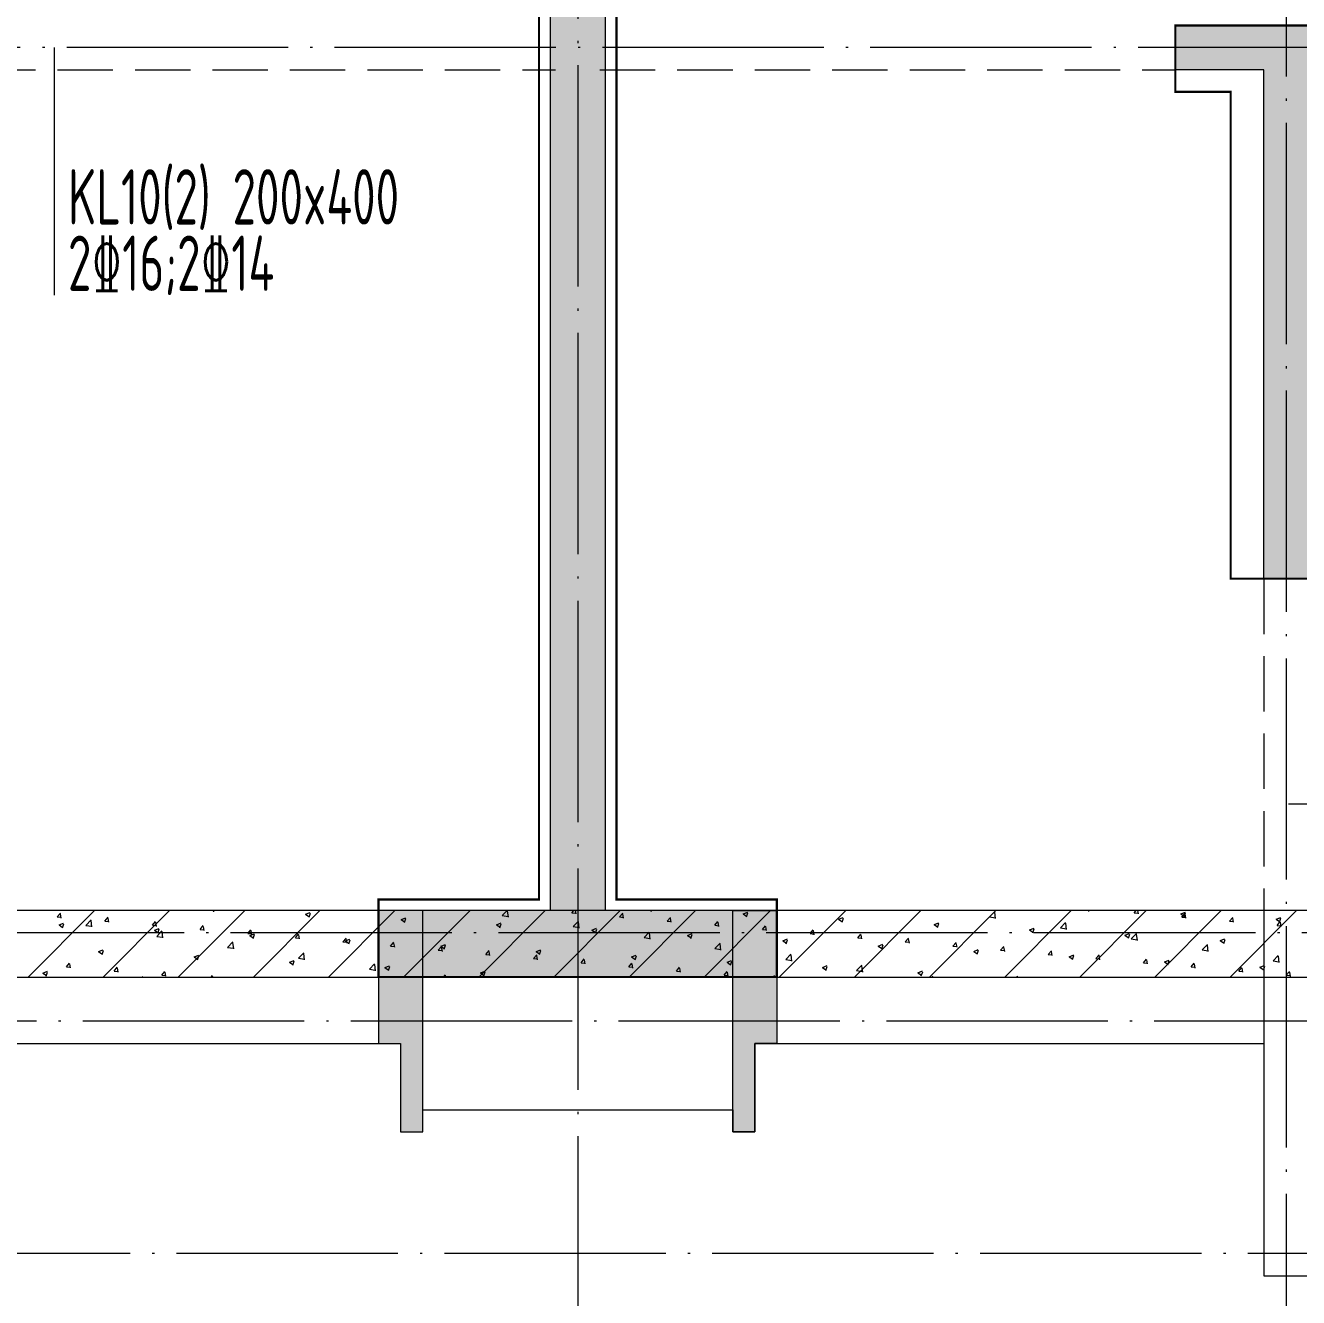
# Model space of a CAD drawing. Extents: x 5874492 to 7194610, y -939842 to -279257.
# Drawn here: x 6928151 to 6933902, y -455056 to -449307 of the extents above; entities that cross this region are included whole.
import ezdxf

# ---------------------------------------------------------------- set-up
doc = ezdxf.new("R2010")
doc.units = 0
doc.header["$LTSCALE"] = 1000
doc.linetypes.add('DASH', pattern=[0.35, 0.25, -0.1])
doc.linetypes.add('DOTE', pattern=[2.4200000000000004, 2, -0.2, 0.02, -0.2])
for name, color, linetype, lineweight in [('A-轴线-塔楼', 1, 'DOTE', 9), ('A-轴线-隔墙', 41, 'DOTE', 9), ('S-基础-DQ', 6, 'Continuous', 20), ('S-基础-HATCH', 251, 'Continuous', 20), ('S-墙柱-HATCH', 251, 'Continuous', 20), ('S-墙柱-WALL', 6, 'Continuous', 20), ('S-大样-HATCH', 251, 'Continuous', 20), ('S-大样-实线', 2, 'Continuous', 20), ('S-板-BEAM', 4, 'DASH', 20), ('S-板-BEAM-CON', 2, 'Continuous', 20), ('S-板-COLU', 50, 'DASH', 20), ('S-板-模板线条', 140, 'Continuous', 20), ('S-梁-垂直集中标注', 45, 'Continuous', 20), ('S-梁-水平集中标注', 191, 'Continuous', 20)]:
    doc.layers.add(name, color=color, linetype=linetype, lineweight=lineweight)
doc.styles.add('样式 1', font='tssdeng.shx', dxfattribs={"width": 0.7, "bigfont": 'tssdchn.shx'})

# ---------------------------------------------------------------- blocks, each defined once
blk = doc.blocks.new('20191023.11405152')
at = {"layer": 'S-大样-HATCH'}
h = blk.add_hatch(color=256, dxfattribs=at)
h.dxf.hatch_style = 1
h.paths.add_polyline_path([(-99.99999995809048, 0), (0, 0), (-5.774199962615967e-08, -399.9999999129213), (99.99999995809048, -399.9999999129213), (99.99999995809048, 600.0007398887537), (-99.99999995809048, 600.0007398887537)])
at = {"layer": 'S-大样-实线'}
blk.add_lwpolyline([(-99.99999995809048, 0), (0, 0), (-5.774199962615967e-08, -399.9999999129213), (99.99999995809048, -399.9999999129213), (99.99999995809048, 600.0007398887537), (-99.99999995809048, 600.0007398887537)], close=True, dxfattribs=at)
blk = doc.blocks.new('ndgfjhgkjhk')
at = {"layer": 'S-板-BEAM'}
for p, q in [((6618294.781736528, -525554.5647839704), (6620894.781736528, -525554.5647839704)), ((6621094.781736528, -525554.5647839704), (6623694.781736528, -525554.5647839704)), ((6624094.781736532, -527854.5655239704), (6624094.781736535, -529354.7282486943))]:
    blk.add_line(p, q, dxfattribs=at)
at = {"layer": 'S-板-BEAM-CON'}
for p, q in [((6624094.781736535, -529354.7282486943), (6624094.782698686, -531004.565524007, 0.0001573644520378435)), ((6624094.782698686, -531004.565524007, 0.0001573644520378435), (6631294.780387018, -531004.565524007, 0.0001573644520378435))]:
    blk.add_line(p, q, dxfattribs=at)
at = {"layer": 'S-板-模板线条', "ltscale": 0.5}
for p, q in [((6617894.781652414, -529954.5655239855), (6620194.781652479, -529954.5655242747)), ((6620194.781652479, -529954.5655242747), (6620194.78165248, -530354.5655239834)), ((6621794.781652429, -530354.5503026142), (6621794.781652444, -529954.5503026216)), ((6621794.781652444, -529954.5503026216), (6624094.781542721, -529954.5503026217)), ((6620294.781652506, -530354.550302619), (6620294.781652506, -530254.550302619)), ((6620294.781652506, -530254.550302619), (6621694.781652506, -530254.5503026146)), ((6621694.781652506, -530254.5503026146), (6621694.781652506, -530354.550302619)), ((6620194.78165248, -530354.5655239834), (6620294.781652506, -530354.550302619)), ((6621694.781652506, -530354.550302619), (6621794.781652429, -530354.5503026142))]:
    blk.add_line(p, q, dxfattribs=at)
blk = doc.blocks.new('ZHOUWANG2')
at = {"layer": 'A-轴线-塔楼', "linetype": 'DOTE', "ltscale": 0.5}
for p, q in [((184446.0602965998, 135009.8035206748), (184446.0602966985, 108020.6245052192)), ((187646.0602965523, 125069.5179403506), (187646.0602966975, 108020.6245052355)), ((201287.8304158961, 120569.5259218568), (180501.9830198027, 120569.5259218568)), ((227437.4168482991, 116569.5259218569), (165262.4269482605, 116569.5259218568))]:
    blk.add_line(p, q, dxfattribs=at)
at = {"layer": 'A-轴线-隔墙', "ltscale": 0.5}
for p, q in [((201360.3734389776, 116169.5259218569), (165262.4269482605, 116169.5259218568)), ((209043.5298984842, 115119.5259218535), (165262.4269482605, 115119.5259218568))]:
    blk.add_line(p, q, dxfattribs=at)
blk = doc.blocks.new('sfdgjhgfhgkjhk')
at = {"layer": 'S-基础-DQ'}
for points in [[(6945492.327695489, 358792.4430657441), (6945492.327695489, 356336.1219311192), (6963809.173096254, 356336.1219311253), (6963809.17309672, 354236.1219309106), (6966809.173096037, 354236.1219307937), (6966809.17309591, 354586.1247835521), (6971909.173095971, 354586.1247835759), (6971909.173097704, 347036.121931096), (6977909.173096014, 347036.121931096), (6977909.173096014, 339686.121931096), (6931592.327073317, 339686.121931096), (6931592.327074308, 336293.6515702161)], [(6931892.327074308, 336293.6515702159), (6931892.327073405, 339386.121931096), (6978209.173096014, 339386.121931096), (6978209.173096014, 347336.121931096), (6972209.173097635, 347336.121931096), (6972209.173095902, 354886.1247835954), (6966509.173095774, 354886.1247835689), (6966509.173095962, 354536.1219308058), (6964109.173096655, 354536.1219309036), (6964109.17309621, 356636.1219311253), (6945792.327695489, 356636.1219311206), (6945792.327695489, 358792.4430657441)]]:
    blk.add_lwpolyline(points, dxfattribs=at)
at = {"layer": 'S-基础-HATCH'}
for p, q in [((6945325.680512082, 339386.121931097), (6945625.680512082, 339686.121931097)), ((6945457.518133418, 339657.6068361426), (6945471.980854636, 339674.8428361128)), ((6945457.518754165, 339657.6079564359), (6945475.45025873, 339656.0391530665)), ((6945476.116667159, 339652.707788868), (6945472.647898603, 339671.5125943342)), ((6945587.130660515, 339619.5009986858), (6945610.497209145, 339643.8539637035)), ((6945614.459106923, 339612.5143238864), (6945611.144651583, 339641.0052668548)), ((6945665.091767052, 339386.1219310979), (6945965.091767052, 339686.1219310979)), ((6945672.696188197, 339638.781195648), (6945687.158909416, 339656.0171956181)), ((6945672.696808952, 339638.7823160024), (6945690.628313517, 339637.2135126329)), ((6945691.294705533, 339633.881979401), (6945687.825936978, 339652.6867848673)), ((6945887.874242977, 339619.955555153), (6945902.336964196, 339637.1915551231)), ((6945906.472743907, 339615.0561699349), (6945903.003975351, 339633.8609754011)), ((6946004.503022021, 339386.121931097), (6946304.503022021, 339686.121931097)), ((6946160.948353299, 339686.121931097), (6946163.778601492, 339684.2129045863)), ((6946164.441505782, 339680.897459564), (6946166.194518588, 339686.121931096)), ((6946343.914276991, 339386.121931097), (6946643.914276991, 339686.1219310975)), ((6946579.993291302, 339670.2520454997), (6946600.998850898, 339678.3153243645)), ((6946579.994756106, 339670.2520560626), (6946594.917432413, 339660.1865838002)), ((6946595.580313723, 339656.8708015447), (6946601.663210982, 339674.9995473603)), ((6946683.32553196, 339386.121931097), (6946983.32553196, 339686.121931097)), ((6947011.132122091, 339646.2257246774), (6947032.137681687, 339654.2890035422)), ((6947011.133587026, 339646.2257352776), (6947026.056263332, 339636.1602630151)), ((6947022.73678693, 339386.1219310975), (6947322.73678693, 339686.1219310975)), ((6947026.719121666, 339632.8441435259), (6947032.802018925, 339650.9728893416)), ((6947362.148041898, 339386.1219310965), (6947662.148041898, 339686.121931097)), ((6947442.270952881, 339622.1994038551), (6947463.276512478, 339630.2626827199)), ((6947468.390817007, 339663.4580574041), (6947490.136690923, 339686.1219310957)), ((6947468.390920558, 339663.4591962171), (6947495.071946776, 339659.3212208665)), ((6947495.719268185, 339656.4701637139), (6947492.404812845, 339684.9611066823)), ((6947701.559296869, 339386.121931097), (6948001.559296869, 339686.121931097)), ((6947782.851335835, 339676.1824308372), (6947791.191566835, 339686.1219310954)), ((6947782.851956747, 339676.1835517776), (6947800.783461313, 339674.6147484081)), ((6947788.563131594, 339613.8023531054), (6947811.929680224, 339638.1553181231)), ((6947801.449865415, 339671.2815568206), (6947798.712383034, 339686.1219310971)), ((6947815.891538106, 339606.8142594257), (6947812.577082766, 339635.3052023941)), ((6947998.029390614, 339657.3567903424), (6948012.492111833, 339674.5927903125)), ((6947998.030011535, 339657.357911344), (6948015.9615161, 339655.7891079746)), ((6948016.627903789, 339652.4557473545), (6948013.159135234, 339671.2605528207)), ((6948040.970551839, 339386.1219310979), (6948340.970551838, 339686.121931097)), ((6948138.540080834, 339686.1219310963), (6948140.400640422, 339684.8669678085)), ((6948141.063526124, 339681.5499765016), (6948142.597594192, 339686.1219310967)), ((6948213.207445395, 339638.5311498483), (6948227.670166614, 339655.7671498185)), ((6948213.208066322, 339638.5322709105), (6948231.139570887, 339636.963467541)), ((6948231.805942163, 339633.6299378867), (6948228.337173607, 339652.4347433529)), ((6948380.381806808, 339386.121931097), (6948680.381806808, 339686.121931097)), ((6948428.385500175, 339619.7055093535), (6948442.848221393, 339636.9415093237)), ((6948446.983980538, 339614.8041284211), (6948443.515211983, 339633.6089338873)), ((6948556.615329614, 339670.906108587), (6948577.62088921, 339678.9693874518)), ((6948556.616795036, 339670.9061192852), (6948571.539471342, 339660.8406470228)), ((6948572.202334065, 339657.5233184828), (6948578.285231324, 339675.6520642985)), ((6948719.793061776, 339386.1219310975), (6949019.793061777, 339686.1219310979)), ((6948987.754160404, 339646.8797877651), (6949008.75972, 339654.9430666299)), ((6948987.755625956, 339646.8797985008), (6949002.678302262, 339636.8143262384)), ((6949003.341142007, 339633.496660464), (6949009.424039266, 339651.6254062797)), ((6949059.204316746, 339386.121931097), (6949359.204316746, 339686.121931097)), ((6949398.615571717, 339386.121931097), (6949698.615571717, 339686.1219310975)), ((6949418.892991194, 339622.8534669425), (6949439.89855079, 339630.9167458073)), ((6949669.823288085, 339657.7594118245), (6949693.189836714, 339682.1123768422)), ((6949669.823391729, 339657.7605512483), (6949696.504417947, 339653.6225758976)), ((6949697.151699371, 339650.7700992537), (6949693.837244031, 339679.2610422221)), ((6949738.026826685, 339386.1219310965), (6950038.026826685, 339686.121931097)), ((6949989.995602673, 339608.1037075255), (6950013.362151302, 339632.4566725431)), ((6950077.438081656, 339386.1219310975), (6950377.438081656, 339686.1219310975)), ((6950116.131808368, 339686.1219310968), (6950117.022679351, 339685.5210310317)), ((6950117.685546465, 339682.2024934393), (6950119.000669796, 339686.1219310964)), ((6950323.362593032, 339675.9323850371), (6950331.912637373, 339686.121931096)), ((6950323.363214117, 339675.9335066855), (6950341.294718682, 339674.364703316)), ((6950341.961102046, 339671.0295153066), (6950339.17712763, 339686.1219310974)), ((6950416.849336624, 339386.1219310965), (6950716.849336624, 339686.121931097)), ((6950533.237367928, 339671.5601716751), (6950554.242927524, 339679.6234505399)), ((6950533.238833965, 339671.560182509), (6950548.161510271, 339661.4947102466)), ((6950538.540647813, 339657.1067445424), (6950553.003369031, 339674.3427445125)), ((6950538.541268904, 339657.107866252), (6950556.472773469, 339655.5390628825)), ((6950548.824354407, 339658.1758354204), (6950554.907251666, 339676.3045812361)), ((6950557.139140419, 339652.2037058401), (6950553.670371863, 339671.0085113063)), ((6950753.718702592, 339638.281104047), (6950768.18142381, 339655.5171040171)), ((6950753.719323691, 339638.2822258184), (6950771.650828256, 339636.713422449)), ((6950756.260591595, 339386.121931097), (6951056.260591595, 339686.121931097)), ((6950772.317178794, 339633.3778963733), (6950768.848410239, 339652.1827018395)), ((6950964.376198717, 339647.5338508523), (6950985.381758314, 339655.5971297171)), ((6950964.377664885, 339647.5338617233), (6950979.300341192, 339637.4683894609)), ((6950968.896757374, 339619.4554635524), (6950983.359478592, 339636.6914635226)), ((6950979.963162349, 339634.1491774012), (6950986.046059608, 339652.2779232169)), ((6950987.495217167, 339614.5520869062), (6950984.026448611, 339633.3568923724)), ((6945465.648914568, 339621.5453407673), (6945486.654474164, 339629.6086196321)), ((6945465.650379018, 339621.5453512684), (6945480.573055324, 339611.479879006)), ((6945481.235909265, 339608.1649685699), (6945487.318806524, 339626.2937143855)), ((6945587.130763993, 339619.5021369783), (6945613.81179021, 339615.3641616277)), ((6945887.874863739, 339619.9566755689), (6945905.806368304, 339618.3878721994)), ((6945896.787745358, 339597.5190199449), (6945917.793304955, 339605.5822988097)), ((6945896.789209938, 339597.5190304838), (6945911.711886244, 339587.4535582213)), ((6945907.302975102, 339569.8452943866), (6945930.669523732, 339594.1982594042)), ((6945912.374717208, 339584.1383105511), (6945918.457614467, 339602.2670563667)), ((6945934.631376842, 339562.8584195978), (6945931.316921502, 339591.3493625662)), ((6946103.052297758, 339601.1299146583), (6946117.515018976, 339618.3659146285)), ((6946103.052918526, 339601.1310351354), (6946120.984423092, 339599.5622317659)), ((6946121.650782281, 339596.2303604677), (6946118.182013725, 339615.0351659339)), ((6946318.230352538, 339582.3042741631), (6946332.693073756, 339599.5402741333)), ((6946318.230973314, 339582.3053947018), (6946336.162477879, 339580.7365913324)), ((6946327.926576148, 339573.4926991225), (6946348.932135744, 339581.5559779873)), ((6946327.928040857, 339573.4927096991), (6946342.850717164, 339563.4272374367)), ((6946336.828820656, 339577.4045510011), (6946333.3600521, 339596.2093564674)), ((6946343.513525149, 339560.1116525328), (6946349.596422408, 339578.2403983484)), ((6946533.408407317, 339563.4786336687), (6946547.871128536, 339580.7146336389)), ((6946552.00685903, 339558.5787415341), (6946548.538090474, 339577.3835470004)), ((6947442.272417948, 339622.1994144916), (6947457.195094254, 339612.1339422291)), ((6947457.857929607, 339608.8174855075), (6947463.940826866, 339626.9462313232)), ((6947788.563235164, 339613.8034920093), (6947815.244261381, 339609.6655166587)), ((6947873.409783671, 339598.1730830327), (6947894.415343267, 339606.2363618974)), ((6947873.411248866, 339598.173093707), (6947888.333925173, 339588.1076214445)), ((6947888.996737549, 339584.7908274883), (6947895.079634808, 339602.919573304)), ((6948108.735446182, 339564.1466488074), (6948132.101994812, 339588.4996138251)), ((6948136.063808026, 339557.1583551371), (6948132.749352686, 339585.6492981055)), ((6948304.54861446, 339574.1467622098), (6948325.554174056, 339582.2100410746)), ((6948304.550079787, 339574.1467729213), (6948319.472756093, 339564.0813006588)), ((6948320.13554549, 339560.7641694695), (6948326.218442749, 339578.8929152852)), ((6948428.386121109, 339619.706630477), (6948446.317625674, 339618.1378271075)), ((6948643.563554955, 339600.8798688584), (6948658.026276173, 339618.1158688286)), ((6948643.564175896, 339600.8809900435), (6948661.495680462, 339599.312186674)), ((6948662.162018912, 339595.9783189533), (6948658.693250356, 339614.7831244195)), ((6948858.741609734, 339582.0542283637), (6948873.204330953, 339599.2902283338)), ((6948858.742230684, 339582.0553496099), (6948876.673735249, 339580.4865462405)), ((6948877.340057286, 339577.1525094872), (6948873.87128873, 339595.9573149534)), ((6949073.919664515, 339563.228587869), (6949088.382385734, 339580.4645878391)), ((6949092.51809566, 339558.3267000209), (6949089.049327104, 339577.1315054871)), ((6949418.894456876, 339622.8534777153), (6949433.817133183, 339612.7880054529)), ((6949434.479949948, 339609.4700024448), (6949440.562847207, 339627.5987482604)), ((6949850.031821984, 339598.8271461205), (6949871.03738158, 339606.8904249853)), ((6949850.033287797, 339598.8271569302), (6949864.955964103, 339588.7616846677)), ((6949865.618757891, 339585.4433444263), (6949871.701655149, 339603.572090242)), ((6949989.995706335, 339608.1048470405), (6950016.676732552, 339603.9668716898)), ((6950017.32396929, 339601.1141949656), (6950014.00951395, 339629.605137934)), ((6950281.170652774, 339574.8008252979), (6950302.17621237, 339582.8641041627)), ((6950281.172118717, 339574.8008361445), (6950296.094795023, 339564.735363882)), ((6950296.757565832, 339561.4166864072), (6950302.840463091, 339579.5454322228)), ((6950310.167917261, 339558.4480032274), (6950333.53446589, 339582.8009682451)), ((6950337.49623921, 339551.4582906772), (6950334.18178387, 339579.9492336456)), ((6950968.897378478, 339619.4565853849), (6950986.828883043, 339617.8877820154)), ((6945907.303078598, 339569.8464327705), (6945933.984104816, 339565.7084574199)), ((6946227.475289691, 339520.1895900881), (6946250.841838321, 339544.5425551058)), ((6946227.475393204, 339520.1907285628), (6946254.156419422, 339516.0527532121)), ((6946254.803646763, 339513.2025153096), (6946251.489191423, 339541.693458278)), ((6946533.409028101, 339563.4797542683), (6946551.340532666, 339561.9109508988)), ((6946748.586462098, 339544.6529931739), (6946763.049183317, 339561.8889931441)), ((6946748.587082888, 339544.6541138348), (6946766.518587453, 339543.0853104653)), ((6946759.065406937, 339549.4663783002), (6946780.070966533, 339557.529657165)), ((6946759.066871778, 339549.466388913), (6946773.989548084, 339539.4009166505)), ((6946767.184897404, 339539.7529320683), (6946763.716128848, 339558.5577375345)), ((6946774.652333091, 339536.084994513), (6946780.73523035, 339554.2137403287)), ((6946963.764516878, 339525.8273526793), (6946978.227238096, 339543.0633526494)), ((6946963.765137675, 339525.8284734013), (6946981.696642241, 339524.2596700318)), ((6946982.362935778, 339520.9271226016), (6946978.894167222, 339539.7319280678)), ((6947178.942571658, 339507.0017121845), (6947193.405292876, 339524.2377121547)), ((6947190.204237727, 339525.4400574779), (6947211.209797324, 339533.5033363426)), ((6947190.205702698, 339525.4400681279), (6947205.128379004, 339515.3745958655)), ((6947197.540974152, 339502.1013131358), (6947194.072205597, 339520.906118602)), ((6947205.791141032, 339512.0583364943), (6947211.874038291, 339530.18708231)), ((6948108.735549769, 339564.1477878016), (6948135.416575987, 339560.0098124509)), ((6948428.90776077, 339514.4909445083), (6948452.2743094, 339538.843909526)), ((6948456.236077945, 339507.5024508493), (6948452.921622605, 339535.9933938177)), ((6948735.68744525, 339550.1204413879), (6948756.693004847, 339558.1837202527)), ((6948735.688910708, 339550.1204521356), (6948750.611587014, 339540.0549798731)), ((6948751.274353432, 339536.7375114503), (6948757.357250691, 339554.8662572659)), ((6949073.920285471, 339563.2297091764), (6949091.851790036, 339561.6609058069)), ((6949166.82627604, 339526.0941205653), (6949187.831835636, 339534.1573994301)), ((6949166.827741628, 339526.0941313512), (6949181.750417934, 339516.0286590887)), ((6949182.413161374, 339512.710853432), (6949188.496058633, 339530.8395992476)), ((6949289.097719295, 339544.4029473747), (6949303.560440513, 339561.6389473449)), ((6949289.098340258, 339544.4040687429), (6949307.029844823, 339542.8352653734)), ((6949307.696134034, 339539.5008905538), (6949304.227365478, 339558.30569602)), ((6949504.275774076, 339525.5773068796), (6949518.738495294, 339542.8133068498)), ((6949504.276395045, 339525.5784283094), (6949522.207899611, 339524.0096249399)), ((6949522.874172408, 339520.6750810878), (6949519.405403852, 339539.479886554)), ((6949719.453828855, 339506.7516663843), (6949733.916550074, 339523.9876663545)), ((6949738.052210782, 339501.8492716204), (6949734.583442226, 339520.6540770866)), ((6950310.16802094, 339558.4491428327), (6950336.849047158, 339554.3111674821)), ((6950630.340231848, 339508.7922989281), (6950653.706780477, 339533.1452639457)), ((6950657.668509129, 339501.8023863882), (6950654.354053789, 339530.2933293566)), ((6950712.309483564, 339550.7745044751), (6950733.31504316, 339558.8377833399)), ((6950712.310949637, 339550.7745153594), (6950727.233625943, 339540.7090430969)), ((6950727.896373774, 339537.3900283888), (6950733.979271033, 339555.5187742044)), ((6945644.721030205, 339500.7596735677), (6945665.726589801, 339508.8229524324)), ((6945644.72249469, 339500.7596841188), (6945659.645170996, 339490.6942118563)), ((6945660.307928632, 339487.3791615383), (6945666.390825891, 339505.5079073539)), ((6946075.859860994, 339476.7333527453), (6946096.86542059, 339484.7966316101)), ((6946075.861325609, 339476.7333633341), (6946090.784001916, 339466.6678910717)), ((6946091.446736575, 339463.3525035191), (6946097.529633834, 339481.4812493348)), ((6946506.998691783, 339452.707031923), (6946528.00425138, 339460.7703107878)), ((6946522.585544515, 339439.3258454998), (6946528.668441774, 339457.4545913155)), ((6946547.647604278, 339470.5338857903), (6946571.014152908, 339494.886850808)), ((6946547.64770781, 339470.535024355), (6946574.328734027, 339466.3970490043)), ((6946574.975916682, 339463.5466110217), (6946571.661461342, 339492.0375539901)), ((6947178.943192462, 339507.0028329677), (6947196.874697028, 339505.4340295983)), ((6947394.120626439, 339488.1760716905), (6947408.583347658, 339505.4120716606)), ((6947394.12124725, 339488.1771925342), (6947412.052751815, 339486.6083891647)), ((6947412.719012526, 339483.2755036691), (6947409.25024397, 339502.0803091353)), ((6947609.298681219, 339469.3504311951), (6947623.761402437, 339486.5864311653)), ((6947609.299302037, 339469.3515521007), (6947627.230806602, 339467.7827487312)), ((6947621.343068517, 339501.4137366554), (6947642.348628113, 339509.4770155202)), ((6947621.344533619, 339501.413747342), (6947636.267209926, 339491.3482750795)), ((6947627.897050901, 339464.4496942023), (6947624.428282346, 339483.2544996685)), ((6947636.929948974, 339488.0316784754), (6947643.012846233, 339506.1604242911)), ((6947824.476735999, 339450.5247907002), (6947838.939457217, 339467.7607906704)), ((6947843.075089275, 339445.6238847357), (6947839.606320719, 339464.4286902019)), ((6948052.481899306, 339477.3874158326), (6948073.487458902, 339485.4506946974)), ((6948052.483364538, 339477.3874265573), (6948067.406040845, 339467.3219542949)), ((6948068.068756917, 339464.0050204567), (6948074.151654175, 339482.1337662724)), ((6948428.907864375, 339514.4920835938), (6948455.588890593, 339510.3541082431)), ((6948483.620730096, 339453.3610950107), (6948504.626289693, 339461.4243738754)), ((6948499.207564858, 339439.9783624379), (6948505.290462117, 339458.1071082536)), ((6948749.080075358, 339464.8352402096), (6948772.446623988, 339489.1882052273)), ((6948749.080178981, 339464.836379386), (6948775.761205198, 339460.6984040354)), ((6948776.408347865, 339457.8465465598), (6948773.093892525, 339486.3374895282)), ((6949597.96510683, 339502.0677997433), (6949618.970666426, 339510.1310786081)), ((6949597.966572548, 339502.0678105657), (6949612.889248854, 339492.0023383033)), ((6949613.551969317, 339488.6841954131), (6949619.634866576, 339506.8129412288)), ((6949719.454449832, 339506.7527878758), (6949737.385954398, 339505.1839845064)), ((6949934.631883637, 339487.92602589), (6949949.094604855, 339505.1620258602)), ((6949934.63250462, 339487.9271474423), (6949952.564009185, 339486.3583440728)), ((6949953.230249158, 339483.0234621548), (6949949.761480602, 339501.828267621)), ((6950029.10393762, 339478.0414789207), (6950050.109497217, 339486.1047577854)), ((6950029.105403469, 339478.0414897805), (6950044.028079775, 339467.9760175181)), ((6950044.690777258, 339464.6575373944), (6950050.773674517, 339482.78628321)), ((6950149.809938417, 339469.1003853949), (6950164.272659635, 339486.3363853651)), ((6950149.810559407, 339469.1015070088), (6950167.742063972, 339467.5327036393)), ((6950168.408287531, 339464.1976526878), (6950164.939518975, 339483.002458154)), ((6950364.987993198, 339450.2747449002), (6950379.450714416, 339467.5107448704)), ((6950383.586325906, 339445.3718432218), (6950380.117557351, 339464.176648688)), ((6950460.24276841, 339454.0151580979), (6950481.248328006, 339462.0784369627)), ((6950475.8295852, 339440.6308793756), (6950481.912482459, 339458.7596251912)), ((6950630.340335546, 339508.7934386249), (6950657.021361764, 339504.6554632743)), ((6950950.512546436, 339459.136594629), (6950973.879095065, 339483.4895596466)), ((6950950.512650152, 339459.1377344172), (6950977.193676369, 339454.9997590665)), ((6950977.840779049, 339452.1464820998), (6950974.52632371, 339480.6374250682)), ((6945392.654315051, 339404.0003271904), (6945413.659874647, 339412.0636060552)), ((6945392.655779441, 339404.0003377544), (6945407.578455747, 339393.9348654919)), ((6945408.241140058, 339390.620012525), (6945414.324037317, 339408.7487583407)), ((6945499.143533582, 339431.9491960058), (6945513.6062548, 339449.185195976)), ((6945499.144154241, 339431.9503163255), (6945517.075658807, 339430.3815129561)), ((6945517.741891019, 339427.0501167831), (6945514.273122463, 339445.8549222493)), ((6945714.321588362, 339413.1235555108), (6945728.78430958, 339430.359555481)), ((6945714.322209029, 339413.124675892), (6945732.253713594, 339411.5558725225)), ((6945732.919929394, 339408.2243073162), (6945729.451160838, 339427.0291127824)), ((6945929.499643142, 339394.2979150162), (6945943.962364361, 339411.5339149864)), ((6945948.097967767, 339389.3984978501), (6945944.629199211, 339408.2033033163)), ((6946507.000156529, 339452.7070425495), (6946521.922832835, 339442.6415702871)), ((6946867.819918866, 339420.8781814912), (6946891.186467496, 339445.2311465089)), ((6946867.820022415, 339420.8793201472), (6946894.501048633, 339416.7413447966)), ((6946895.148186602, 339413.8907067322), (6946891.833731262, 339442.3816497006)), ((6946938.137522574, 339428.6807111006), (6946959.14308217, 339436.7439899654)), ((6946938.13898745, 339428.6807217633), (6946953.061663756, 339418.6152495009)), ((6946953.724352458, 339415.2991874811), (6946959.807249717, 339433.4279332967)), ((6947369.276353363, 339404.6543902782), (6947390.281912959, 339412.717669143)), ((6947369.27781837, 339404.6544009783), (6947384.200494676, 339394.5889287158)), ((6947384.8631604, 339391.2725294626), (6947390.946057659, 339409.4012752783)), ((6947824.477356824, 339450.5259116672), (6947842.408861389, 339448.9571082977)), ((6948039.65479078, 339431.6991502062), (6948054.117511998, 339448.9351501763)), ((6948039.655411611, 339431.7002712336), (6948057.586916177, 339430.1314678642)), ((6948058.253127649, 339426.7980752696), (6948054.784359094, 339445.6028807358)), ((6948254.832845559, 339412.8735097114), (6948269.295566778, 339430.1095096816)), ((6948254.833466399, 339412.8746308001), (6948272.764970964, 339411.3058274306)), ((6948273.431166023, 339407.9722658018), (6948269.962397467, 339426.777071268)), ((6948470.010900339, 339394.0478692162), (6948484.473621557, 339411.2838691864)), ((6948483.622195459, 339453.3611057716), (6948498.544871765, 339443.2956335092)), ((6948488.609204398, 339389.1464563362), (6948485.140435843, 339407.9512618024)), ((6948914.759560886, 339429.3347741881), (6948935.765120482, 339437.3980530528)), ((6948914.76102638, 339429.3347849859), (6948929.683702686, 339419.2693127235)), ((6948930.3463728, 339415.9517044192), (6948936.429270059, 339434.0804502348)), ((6949069.252389945, 339415.1795359105), (6949092.618938575, 339439.5325009282)), ((6949069.252493586, 339415.1806751782), (6949095.933519804, 339411.0426998276)), ((6949096.580617784, 339408.1906422719), (6949093.266162444, 339436.6815852403)), ((6949345.898391676, 339405.3084533661), (6949366.903951272, 339413.3717322309)), ((6949345.899857299, 339405.3084642015), (6949360.822533606, 339395.2429919391)), ((6949361.485180741, 339391.9250463999), (6949367.568078, 339410.0537922155)), ((6950364.988614194, 339450.2758665752), (6950382.920118759, 339448.7070632058)), ((6950460.244234389, 339454.0151689948), (6950475.166910695, 339443.9496967324)), ((6950580.166047976, 339431.4491044048), (6950594.628769195, 339448.685104375)), ((6950580.166668981, 339431.4502261417), (6950598.098173547, 339429.8814227722)), ((6950598.764364279, 339426.5460337552), (6950595.295595723, 339445.3508392214)), ((6950795.344102758, 339412.6234639103), (6950809.806823976, 339429.8594638805)), ((6950795.344723769, 339412.6245857082), (6950813.276228334, 339411.0557823387)), ((6950813.942402654, 339407.7202242884), (6950810.473634099, 339426.5250297546)), ((6950891.3815992, 339429.9888372759), (6950912.387158796, 339438.0521161407)), ((6950891.383065308, 339429.9888482097), (6950906.305741615, 339419.9233759473)), ((6950906.968393141, 339416.6042213563), (6950913.0512904, 339434.732967172)), ((6951010.522157539, 339393.797823416), (6951024.984878757, 339411.0338233861)), ((6951029.120441027, 339388.8944148213), (6951025.651672471, 339407.6992202876)), ((6945839.809037322, 339386.1219310972), (6945844.798705436, 339388.0372852329)), ((6945929.500263816, 339394.2990354585), (6945947.431768381, 339392.730232089)), ((6946153.613820827, 339386.1219310956), (6946159.14041914, 339392.7082744911)), ((6946160.407764601, 339386.1219310969), (6946159.807237585, 339389.377493849)), ((6947202.288185259, 339386.1219310965), (6947211.358782084, 339395.5754422098)), ((6947212.774246993, 339386.1219310965), (6947212.006001181, 339392.7257454128)), ((6947814.727183037, 339386.1219310965), (6947821.420743749, 339388.6913483202)), ((6948470.011521186, 339394.0489903666), (6948487.943025751, 339392.4801869971)), ((6948694.334891362, 339386.1219310965), (6948699.651676337, 339392.4582286917)), ((6948700.872509196, 339386.1219310971), (6948700.318474216, 339389.1254523346)), ((6949409.188478386, 339386.121931097), (6949412.791253162, 339389.8767966302)), ((6949413.543568884, 339386.1219310966), (6949413.438432367, 339387.0256809517)), ((6949789.645328753, 339386.1219310968), (6949798.042782063, 339389.3454114082)), ((6951010.522778556, 339393.7989452747), (6951028.454283121, 339392.2301419052))]:
    blk.add_line(p, q, dxfattribs=at)
blk = doc.blocks.new('sdgjhgfjhgfj')
at = {"layer": 'S-板-COLU', "const_width": 10}
for points in [[(6303644.526303068, -409351.6614393906), (6303644.526303068, -409001.6614393906), (6304369.526303068, -409001.6614393906), (6304369.526303068, -408851.6614393906), (6304369.526303068, -408851.6614393906), (6304369.526303068, -404651.6614394202), (6304719.526303068, -404651.6614394202), (6304719.526303068, -408851.6614393906), (6304719.530436808, -408851.6614393906), (6304719.530436808, -409001.6614393906), (6305444.526303068, -409001.6614393906), (6305444.526303068, -409351.6614393906)], [(6307494.526303068, -407551.6614393906), (6307494.526303068, -405351.6614393906), (6307244.526303068, -405351.6614393906), (6307244.526303068, -405051.6614393906), (6307844.526303068, -405051.6614393906), (6307844.526303068, -407551.6614393906)]]:
    blk.add_lwpolyline(points, close=True, dxfattribs=at)
blk = doc.blocks.new('safdhgfjhgfj')
at = {"layer": 'S-墙柱-HATCH', "ltscale": 0.2}
h = blk.add_hatch(color=256, dxfattribs=at)
h.paths.add_polyline_path([(6293544.526303062, -281423.0350931182), (6293544.526303062, -286793.0350931182), (6293844.526303062, -286793.0350931182), (6293844.526303062, -286023.0350931182), (6296544.526303062, -286023.0350931182), (6296544.526303062, -285823.0350930591), (6296444.52630757, -285823.0350931182), (6293844.526303062, -285823.0350931182), (6293844.526303062, -280773.0350931182), (6293244.526303062, -280773.0350931182), (6293244.526303062, -281423.0350931182)])
h.paths.add_polyline_path([(6288044.526303262, -295923.0364942049), (6287794.526303262, -295923.0364942049), (6287794.526303262, -288523.0364942049), (6288634.526303262, -288523.0364942049), (6288634.526303262, -288273.0364942049), (6287544.526303262, -288273.0364942049), (6287544.526303262, -296523.0364942049), (6288044.526303262, -296523.0364942049)])
h.paths.add_polyline_path([(6314844.526303068, -287823.0364942049), (6315844.526303068, -287823.0364942049), (6315844.526303068, -287623.0364942049), (6314644.526303068, -287623.0364942049), (6314644.526303068, -290323.0364942049), (6314844.526303068, -290323.0364942049)])
h.paths.add_polyline_path([(6314844.526303068, -292123.0364942049), (6315244.526303068, -292123.0364942049), (6315244.526303068, -291923.0364942049), (6314644.526303068, -291923.0364942049), (6314644.526303068, -294423.0364942049), (6314844.526303068, -294423.0364942049)])
h.paths.add_polyline_path([(6315644.526303068, -286023.0364942049), (6313894.526303068, -286023.0364942049), (6313894.526303068, -285823.0364942049), (6315844.526303068, -285823.0364942049), (6315844.526303068, -286463.0364942049), (6315644.526303068, -286463.0364942049)])
h.paths.add_polyline_path([(6304669.526303068, -290323.0364942049), (6304419.526303068, -290323.0364942049), (6304419.526303068, -287823.0364942049), (6304044.526303068, -287823.0364942049), (6304044.526303068, -287623.0364942049), (6305044.526303068, -287623.0364942049), (6305044.526303068, -287823.0364942049), (6304669.526303068, -287823.0364942049)])
h.paths.add_polyline_path([(6301444.526302873, -292123.0364942049), (6301844.526302873, -292123.0364942049), (6301844.526302873, -291923.0364942049), (6301244.526302873, -291923.0364942049), (6301244.526302873, -294423.0364942049), (6301444.526302873, -294423.0364942049)])
h.paths.add_polyline_path([(6314094.526302873, -284523.0364942049), (6314094.526302873, -283423.0364942049), (6312494.526302873, -283423.0364942049), (6312494.526302873, -281123.0364942049), (6309994.526302873, -281123.0364942049), (6309994.526302873, -283423.0364942049), (6308394.526302873, -283423.0364942049), (6308394.526302873, -284523.0364942049), (6308594.526302873, -284523.0364942049), (6308594.526302873, -283623.0364942049), (6310694.526302873, -283623.0364942049), (6310694.526302873, -283423.0364942049), (6310194.526302873, -283423.0364942049), (6310194.526302873, -281323.0364942049), (6312294.526302873, -281323.0364942049), (6312294.526302873, -283423.0364942049), (6311794.526302873, -283423.0364942049), (6311794.526302873, -283623.0364942049), (6313894.526302873, -283623.0364942049), (6313894.526302873, -284523.0364942049)])
h.paths.add_polyline_path([(6307644.526303068, -287823.0364942049), (6306644.526303068, -287823.0364942049), (6306644.526303068, -287623.0364942049), (6307844.526303068, -287623.0364942049), (6307844.526303068, -290323.0364942049), (6307644.526303068, -290323.0364942049)])
h.paths.add_polyline_path([(6307644.526303068, -292123.0364942049), (6307244.526303068, -292123.0364942049), (6307244.526303068, -291923.0364942049), (6307844.526303068, -291923.0364942049), (6307844.526303068, -294423.0364942049), (6307644.526303068, -294423.0364942049)])
h.paths.add_polyline_path([(6300644.525784539, -285823.0357542097), (6300644.526821595, -286023.0357542076), (6302244.526303067, -286023.0357055968), (6302244.526303066, -286463.0356019086), (6302444.526303066, -286463.0356019086), (6302444.526318042, -285823.0357980836)])
h.paths.add_polyline_path([(6300644.526303068, -283273.0364942049), (6300644.526303068, -284473.0364942049), (6300844.526303068, -284473.0364942049), (6300844.526303068, -280773.0364942049), (6298344.526303068, -280773.0364942049), (6298344.526303068, -281473.0364942049), (6298544.526303068, -281473.0364942049), (6298544.526303068, -280973.0364942049), (6300644.526303068, -280973.0364942049), (6300644.526303068, -283073.0364942049), (6298544.526303068, -283073.0364942049), (6298544.526303068, -282573.0364942049), (6298344.526303068, -282573.0364942049), (6298344.526303068, -283273.0364942049)])
h.paths.add_polyline_path([(6306844.526303068, -286023.0364942049), (6308594.526303068, -286023.0364942049), (6308594.526303068, -285823.0364942049), (6306644.526303068, -285823.0364942049), (6306644.526303068, -286463.0364942049), (6306844.526303068, -286463.0364942049)])
h.paths.add_polyline_path([(6297694.526303068, -288523.0364942049), (6297994.526303068, -288523.0364942049), (6297994.526303068, -286023.0364942049), (6298094.526303068, -286023.0364942049), (6298094.526303068, -285823.0364942049), (6297694.526303068, -285823.0364942049)])
h.paths.add_polyline_path([(6311144.526303068, -288523.0364942049), (6311344.526303068, -288523.0364942049), (6311344.526303068, -286023.0364942049), (6311694.526303068, -286023.0364942049), (6311694.526303068, -285823.0364942049), (6310794.526303068, -285823.0364942049), (6310794.526303068, -286023.0364942049), (6311144.526303068, -286023.0364942049)])
h.paths.add_polyline_path([(6301444.526303068, -287823.0364942049), (6302444.526303066, -287823.0364942049), (6302444.526303066, -287623.0364942049), (6301244.526303068, -287623.0364942049), (6301244.526303068, -290323.0364942049), (6301444.526303068, -290323.0364942049)])
h.paths.add_polyline_path([(6298394.526303068, -296223.0364942049), (6298394.526303068, -295923.0364942049), (6297994.526303068, -295923.0364942049), (6297994.526303068, -292173.0212728559), (6297694.526303068, -292173.0212728559), (6297694.526303068, -295923.0364942049), (6296944.526303068, -295923.0364942049), (6296944.526303068, -296223.0364942049)])
h.paths.add_polyline_path([(6305444.526303068, -296223.0364942049), (6305444.526303068, -295923.0364942049), (6304669.526303068, -295923.0364942049), (6304669.526303068, -291523.0364942343), (6304419.526303068, -291523.0364942343), (6304419.526303068, -295923.0364942049), (6303644.526303068, -295923.0364942049), (6303644.526303068, -296223.0364942049)])
h.paths.add_polyline_path([(6312144.526303068, -296223.0364942049), (6312144.526303068, -295923.0364942049), (6311344.526303068, -295923.0364942049), (6311344.526303068, -292173.0212728559), (6311144.526303068, -292173.0212728559), (6311144.526303068, -295923.0364942049), (6310344.526303068, -295923.0364942049), (6310344.526303068, -296223.0364942049)])
h.paths.add_polyline_path([(6293444.526303068, -295923.0364942049), (6293594.526303068, -295923.0364942049), (6293594.526303068, -292373.0364942049), (6293844.526303068, -292373.0364942049), (6293844.526303068, -296523.0364942049), (6293444.526303068, -296523.0364942049)])
h.paths.add_polyline_path([(6293144.526303068, -288523.0364942049), (6293644.526303068, -288523.0364942049), (6293644.526303068, -291323.0364942049), (6293844.526303068, -291323.0364942049), (6293844.526303068, -288273.0364942049), (6293144.526303068, -288273.0364942049)])
h.paths.add_polyline_path([(6317819.526303068, -290323.0364942049), (6318069.526303068, -290323.0364942049), (6318069.526303068, -287823.0364942049), (6318444.526303068, -287823.0364942049), (6318444.526303068, -287623.0364942049), (6317444.526303068, -287623.0364942049), (6317444.526303068, -287823.0364942049), (6317819.526303068, -287823.0364942049)])
h.paths.add_polyline_path([(6321044.526303262, -292123.0364942049), (6320644.526303262, -292123.0364942049), (6320644.526303262, -291923.0364942049), (6321244.526303262, -291923.0364942049), (6321244.526303262, -294423.0364942049), (6321044.526303262, -294423.0364942049)])
h.paths.add_polyline_path([(6321869.526821597, -285823.0357542097), (6321869.525784541, -286023.0357542076), (6320244.526303069, -286023.0357055968), (6320244.52630307, -286463.0356019086), (6320044.52630307, -286463.0356019086), (6320044.526288094, -285823.0357980836)])
h.paths.add_polyline_path([(6324744.526496891, -288523.035754197), (6324544.526496891, -288523.0364942049), (6324544.526496891, -286023.0364942049), (6324394.526303068, -286023.0364942049), (6324394.526303068, -285823.0364942049), (6324744.526496891, -285823.035754197)])
h.paths.add_polyline_path([(6321044.526303068, -287823.0364942049), (6320044.526303068, -287823.0364942049), (6320044.526303068, -287623.0364942049), (6321244.526303068, -287623.0364942049), (6321244.526303068, -290323.0364942049), (6321044.526303068, -290323.0364942049)])
h.paths.add_polyline_path([(6324094.526303068, -296223.0364942049), (6324094.526303068, -295923.0364942049), (6324494.526303068, -295923.0364942049), (6324494.526303068, -292173.0212728558), (6324744.526303068, -292173.0212728558), (6324744.526303068, -295923.0364942049), (6325544.526303068, -295923.0364942049), (6325544.526303068, -296223.0364942049)])
h.paths.add_polyline_path([(6317044.526303068, -296223.0364942049), (6317044.526303068, -295923.0364942049), (6317819.526303068, -295923.0364942049), (6317819.526303068, -291523.0364942049), (6318069.526303068, -291523.0364942049), (6318069.526303068, -295923.0364942049), (6318844.526303068, -295923.0364942049), (6318844.526303068, -296223.0364942049)])
h.paths.add_polyline_path([(6323044.526303068, -281173.0364942049), (6320644.526303068, -281173.0364942049), (6320644.526303068, -284473.0364942049), (6320844.526303068, -284473.0364942049), (6320844.526303068, -283573.0364942049), (6323544.526303068, -283573.0364942049), (6323544.526303068, -282923.0364942049), (6323344.526303068, -282923.0364942049), (6323344.526303068, -283373.0364942049), (6320844.526303068, -283373.0364942049), (6320844.526303068, -281373.0364942049), (6323344.526303068, -281373.0364942049), (6323344.526303068, -281823.0364942049), (6323544.526303068, -281823.0364942049), (6323544.526303068, -280773.0364942049), (6323044.526303068, -280773.0364942049)])
h.paths.add_polyline_path([(6328944.527220966, -281423.0364942049), (6328944.527220966, -286793.0364942049), (6328644.527220966, -286793.0364942049), (6328644.527220966, -286023.0364942049), (6325944.527220966, -286023.0364942049), (6325944.527220966, -285823.0364941456), (6326044.527216459, -285823.0364942049), (6328644.527220966, -285823.0364942049), (6328644.527220966, -280773.0364942049), (6329294.527220966, -280773.0364942049), (6329294.527220966, -281423.0364942049)])
h.paths.add_polyline_path([(6329044.526303068, -295923.0364942049), (6328944.526303068, -295923.0364942049), (6328944.526303068, -292373.0364942049), (6328644.526303068, -292373.0364942049), (6328644.526303068, -296523.0364942049), (6329044.526303068, -296523.0364942049)])
h.paths.add_polyline_path([(6329344.526303068, -288523.0364942049), (6328944.526303068, -288523.0364942049), (6328944.526303068, -291323.0364942049), (6328644.526303068, -291323.0364942049), (6328644.526303068, -288273.0364942049), (6329344.526303068, -288273.0364942049)])
h.paths.add_polyline_path([(6334444.526303068, -295923.0364942049), (6334694.526303068, -295923.0364942049), (6334694.526303068, -288523.0364942049), (6333854.526303068, -288523.0364942049), (6333854.526303068, -288273.0364942049), (6334944.526303068, -288273.0364942049), (6334944.526303068, -296523.0364942049), (6334444.526303068, -296523.0364942049)])
at = {"layer": 'S-墙柱-WALL'}
for points in [[(6305444.526303068, -296223.0364942049), (6305444.526303068, -295923.0364942049), (6304669.526303068, -295923.0364942049), (6304669.526303068, -291523.0364942343), (6304419.526303068, -291523.0364942343), (6304419.526303068, -295923.0364942049), (6303644.526303068, -295923.0364942049), (6303644.526303068, -296223.0364942049)], [(6307644.526303068, -292123.0364942049), (6307244.526303068, -292123.0364942049), (6307244.526303068, -291923.0364942049), (6307844.526303068, -291923.0364942049), (6307844.526303068, -294423.0364942049), (6307644.526303068, -294423.0364942049)]]:
    blk.add_lwpolyline(points, close=True, dxfattribs=at)

msp = doc.modelspace()

# ---------------------------------------------------------------- linework, layer by layer
at = {"layer": 'S-梁-垂直集中标注'}
msp.add_line((6933856.756400865, -452825.576423595), (6935284.625155189, -452825.576423595), dxfattribs=at)
at = {"layer": 'S-梁-水平集中标注'}
msp.add_line((6928280.182392663, -449407.4352167223), (6928280.182392663, -450526.1352424171), dxfattribs=at)

# ---------------------------------------------------------------- block references
at = {"color": 3}
msp.add_blockref('ZHOUWANG2', (6746199.673845068, -569976.9618454787), dxfattribs=at)
msp.add_blockref('sfdgjhgfhgkjhk', (-17163.43895443063, -792993.5578545104))
at = {"layer": 'S-墙柱-HATCH'}
for name, p in [('sdgjhgfjhgfj', (626101.2080582939, -44255.77448422054)), ('safdhgfjhgfj', (626101.2080582939, -157384.3994294063))]:
    msp.add_blockref(name, p, dxfattribs=at)
at = {"layer": 'S-大样-实线'}
msp.add_blockref('20191023.11405152', (6929845.734251719, -453907.4207022549), dxfattribs=at)
at = {"layer": 'S-大样-实线', "xscale": -1}
msp.add_blockref('20191023.11405152', (6931445.736087169, -453907.4207022549), dxfattribs=at)
at = {"layer": 'S-板-BEAM'}
msp.add_blockref('ndgfjhgkjhk', (309650.9525990468, 76047.1296003703), dxfattribs=at)

# ---------------------------------------------------------------- texts
at = {"layer": 'S-梁-水平集中标注', "color": 3, "style": '样式 1', "width": 0.65}
msp.add_text('KL10(2) 200x400', height=250, dxfattribs=at).set_placement((6928342.682392663, -450206.9044731864))
at = {"layer": 'S-梁-水平集中标注', "style": '样式 1', "width": 0.65}
msp.add_text('2\x8416;2\x8414', height=250, dxfattribs=at).set_placement((6928342.682392663, -450506.9044731864))

doc.saveas('drawing.dxf')
